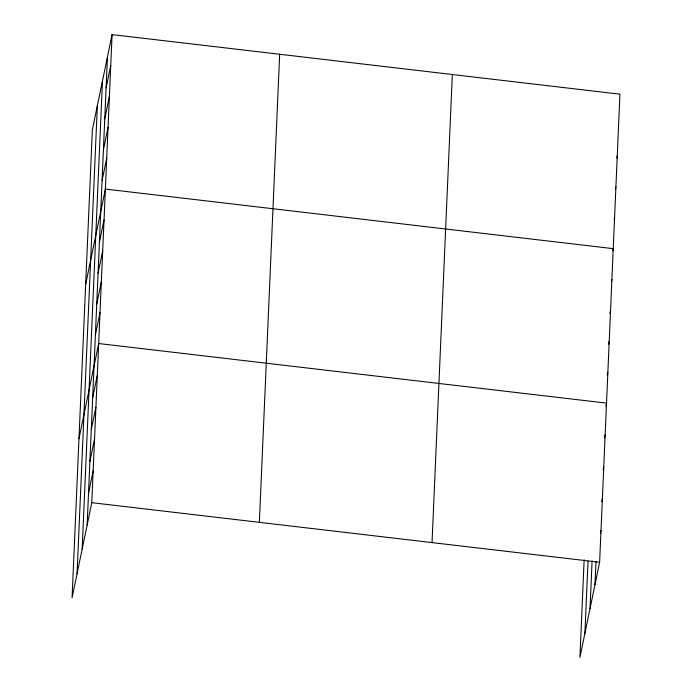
<?xml version="1.0" encoding="UTF-8"?>
<svg xmlns="http://www.w3.org/2000/svg" width="692" height="692" viewBox="0 0 692 692"><rect width="100%" height="100%" fill="white"/><g stroke="black" fill="none" stroke-linecap="round" stroke-linejoin="round"><path stroke-width="1.04" d="M77.046 573.806L97.347 105.729M82.166 549.076L102.468 80.999M87.14 525.064L107.442 56.986M112.078 34.6L92.373 129.741L72.072 597.819L91.776 502.677L112.078 34.6L619.928 94.181L599.627 562.259L579.922 657.4L584.152 559.793M259.362 522.339L279.672 54.261M432.033 542.597L452.334 74.52M584.896 633.396L588.018 561.247M590.017 608.657L592.084 560.918M594.99 584.654L596.002 561.307M106.101 87.884L110.737 65.489M104.76 118.773L109.397 96.387M103.419 149.671L108.056 127.276M102.079 180.56L106.715 158.174M85.678 284.204L105.374 189.063L613.224 248.653L612.809 250.686M99.406 242.347L104.042 219.961M98.065 273.236L102.701 250.85M96.724 304.134L101.361 281.748M95.384 335.023L100.02 312.637M78.974 438.667L98.679 343.535L606.529 403.116L605.898 406.169M92.659 397.753L97.295 375.358M91.283 429.576L95.92 407.19M89.899 461.408L94.536 439.022M88.515 493.24L93.152 470.845M616.823 158.01L617.247 155.968M615.482 188.899L615.906 186.866M614.15 219.796L614.565 217.755M611.468 281.575L611.884 279.542M609.912 313.493L610.543 310.44M608.571 344.382L609.211 341.329M607.239 375.272L607.87 372.227M604.514 438.001L605.145 434.948M603.13 469.825L603.761 466.771M601.755 501.657L602.386 498.603M600.371 533.489L601.002 530.435M91.776 502.677L599.627 562.259"/></g></svg>
